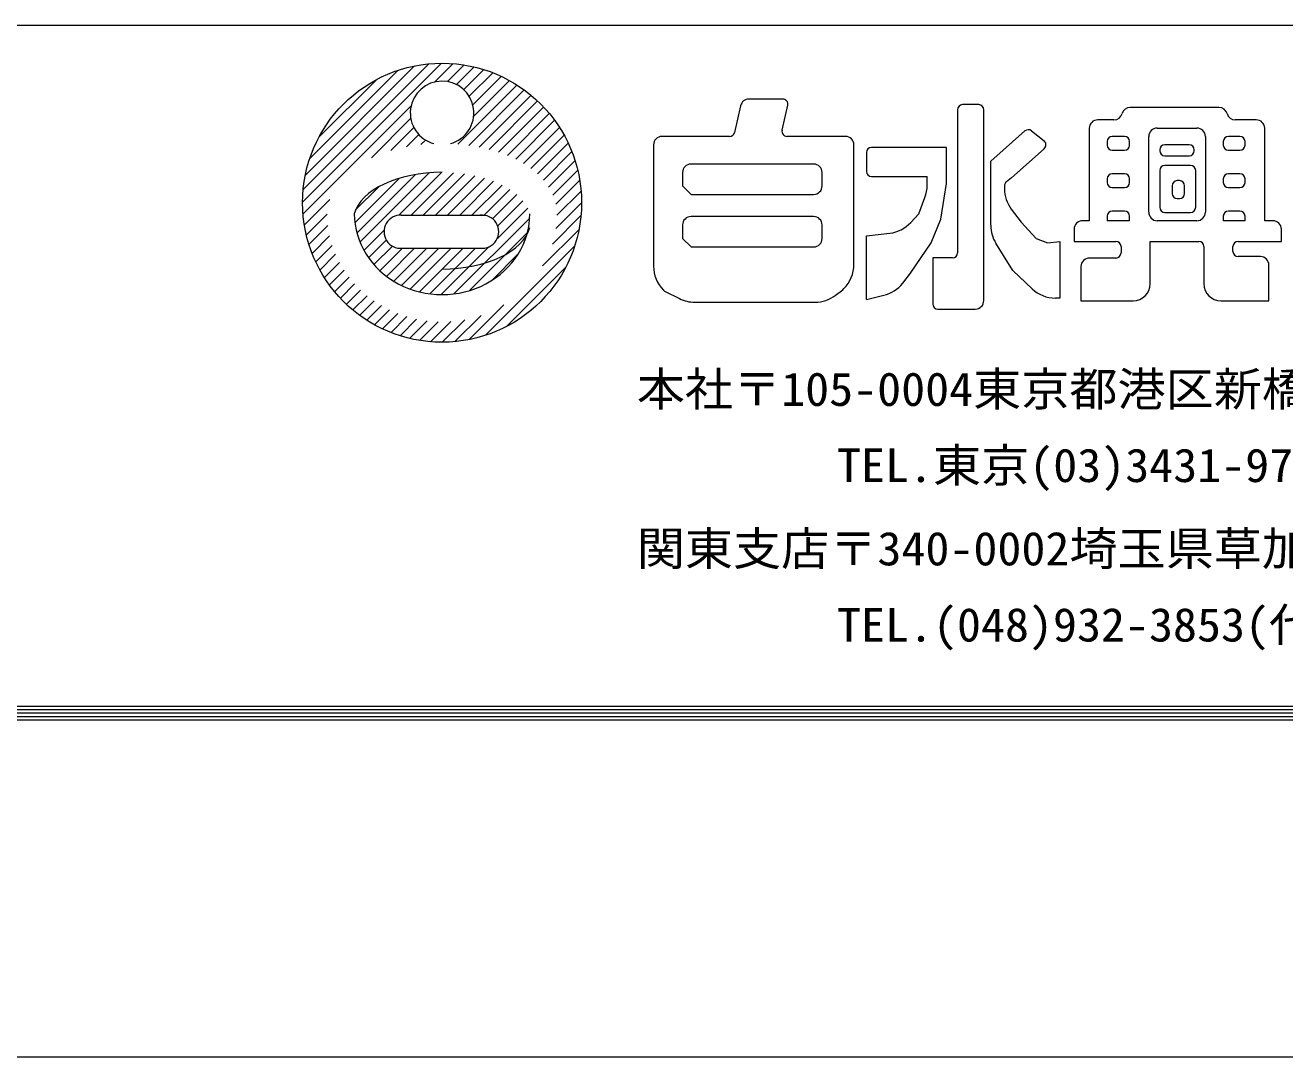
# Model space of a CAD drawing. Units: millimetres, scale not verified. Extents: x -1262 to 1261, y -891 to 891.
# Drawn here: x -840.9 to -676, y -891 to -756 of the extents above; entities that cross this region are included whole.
import ezdxf
from ezdxf.enums import TextEntityAlignment as Align

# ---------------------------------------------------------------- set-up
doc = ezdxf.new("R2010")
doc.units = ezdxf.units.MM
doc.header["$LTSCALE"] = 4
for name, color, linetype, lineweight in [('0-0_0', 3, 'Continuous', 18), ('0-4_Defpoints', 7, 'Continuous', 18), ('0-E_WAKU', 7, 'Continuous', 18)]:
    doc.layers.add(name, color=color, linetype=linetype, lineweight=lineweight)
doc.styles.add('ＭＳ ゴシック', font='')
doc.styles.get('ＭＳ ゴシック').set_extended_font_data('MS Gothic')

msp = doc.modelspace()

# ---------------------------------------------------------------- linework, layer by layer
at = {"layer": '0-0_0'}
for p, q in [((-804.549, -779.186), (-786.356, -760.993)), ((-804.466, -777.512), (-788.03, -761.076)), ((-804.189, -775.644), (-789.898, -761.353)), ((-787.217, -763.445), (-784.824, -761.052)), ((-785.582, -763.401), (-783.404, -761.222)), ((-784.389, -763.799), (-782.076, -761.486)), ((-783.454, -764.455), (-780.828, -761.829)), ((-803.611, -773.475), (-792.068, -761.931)), ((-802.417, -770.69), (-794.853, -763.126)), ((-782.739, -765.331), (-779.651, -762.242)), ((-782.264, -766.446), (-778.537, -762.72)), ((-782.149, -767.923), (-777.483, -763.257)), ((-784.223, -771.588), (-776.484, -763.849)), ((-782.79, -771.746), (-775.538, -764.494)), ((-781.429, -771.975), (-774.642, -765.189)), ((-804.491, -780.718), (-790.345, -766.573)), ((-780.134, -772.271), (-773.797, -765.935)), ((-778.904, -772.633), (-773, -766.729)), ((-747.199, -766.558), (-747.995, -770.057)), ((-741.685, -765.694), (-746.117, -765.694)), ((-741.776, -769.762), (-741.036, -766.507)), ((-716.03, -766.417), (-718.136, -766.417)), ((-684.575, -766.782), (-696.186, -766.782)), ((-795.548, -773.367), (-790.39, -768.209)), ((-777.739, -773.059), (-772.253, -767.573)), ((-776.642, -773.553), (-771.555, -768.466)), ((-718.802, -767.083), (-718.802, -785.819)), ((-715.364, -786.804), (-715.364, -767.083)), ((-698.326, -768.409), (-700.448, -768.409)), ((-679.69, -768.409), (-682.435, -768.409)), ((-793.02, -772.43), (-789.991, -769.401)), ((-775.615, -774.116), (-770.909, -769.41)), ((-714.459, -773.83), (-709.994, -769.863)), ((-709.136, -769.841), (-707.477, -771.167)), ((-701.558, -769.519), (-701.558, -781.608)), ((-692.668, -769.494), (-687.47, -769.494)), ((-678.58, -781.608), (-678.58, -769.519)), ((-790.933, -771.934), (-789.336, -770.336)), ((-789.064, -771.656), (-788.46, -771.052)), ((-774.662, -774.755), (-770.314, -770.407)), ((-773.792, -775.476), (-769.775, -771.459)), ((-758.606, -771.685), (-758.606, -787.538)), ((-748.644, -770.575), (-757.496, -770.575)), ((-733.481, -770.575), (-741.126, -770.575)), ((-732.371, -787.357), (-732.371, -771.685)), ((-699.206, -771.245), (-699.206, -771.721)), ((-696.934, -770.579), (-698.54, -770.579)), ((-696.268, -771.721), (-696.268, -771.245)), ((-693.778, -780.498), (-693.778, -770.604)), ((-688.473, -771.664), (-691.664, -771.664)), ((-686.36, -770.604), (-686.36, -780.498)), ((-684.008, -771.245), (-684.008, -771.721)), ((-681.826, -770.579), (-683.342, -770.579)), ((-681.16, -771.721), (-681.16, -771.245)), ((-773.013, -776.288), (-769.295, -772.57)), ((-730.743, -772.688), (-730.743, -775.152)), ((-720.249, -772.022), (-730.077, -772.022)), ((-720.249, -775.818), (-720.249, -772.022)), ((-707.451, -772.185), (-711.745, -775.999)), ((-698.54, -772.387), (-696.934, -772.387)), ((-692.33, -772.33), (-692.33, -772.444)), ((-691.664, -773.11), (-688.473, -773.11)), ((-687.807, -772.444), (-687.807, -772.33)), ((-683.342, -772.387), (-681.826, -772.387)), ((-772.339, -777.205), (-768.879, -773.745)), ((-771.791, -778.248), (-768.533, -774.99)), ((-737.643, -774.191), (-753.697, -774.191)), ((-714.459, -782.21), (-714.459, -773.83)), ((-692.33, -775.042), (-692.33, -779.857)), ((-688.292, -774.376), (-691.664, -774.376)), ((-687.626, -779.857), (-687.626, -775.042)), ((-797.705, -781.888), (-791.861, -776.044)), ((-797.447, -783.221), (-789.789, -775.562)), ((-797.048, -784.413), (-787.971, -775.336)), ((-791.934, -780.89), (-786.315, -775.271)), ((-790.336, -780.883), (-784.777, -775.323)), ((-788.748, -780.886), (-783.338, -775.476)), ((-787.159, -780.888), (-781.989, -775.718)), ((-785.571, -780.891), (-780.723, -776.042)), ((-783.982, -780.893), (-779.537, -776.448)), ((-771.403, -779.451), (-768.267, -776.314)), ((-736.533, -777.059), (-736.533, -775.301)), ((-730.077, -775.818), (-722.782, -775.818)), ((-722.782, -777.001), (-722.782, -775.818)), ((-711.745, -775.999), (-712.4, -776.522)), ((-699.206, -776.126), (-699.206, -776.602)), ((-696.934, -775.46), (-698.54, -775.46)), ((-696.268, -776.602), (-696.268, -776.126)), ((-689.74, -776.364), (-690.036, -776.364)), ((-684.008, -776.126), (-684.008, -776.602)), ((-681.826, -775.46), (-683.342, -775.46)), ((-681.16, -776.602), (-681.16, -776.126)), ((-797.61, -780.202), (-794.569, -777.161)), ((-782.394, -780.896), (-778.434, -776.936)), ((-780.8, -780.893), (-777.421, -777.513)), ((-779.678, -781.361), (-776.507, -778.19)), ((-771.249, -780.888), (-768.092, -777.731)), ((-753.697, -778.169), (-737.643, -778.169)), ((-712.65, -777.043), (-712.65, -777.411)), ((-698.54, -777.268), (-696.934, -777.268)), ((-690.702, -777.03), (-690.702, -778.049)), ((-689.074, -778.049), (-689.074, -777.03)), ((-683.342, -777.268), (-681.826, -777.268)), ((-804.32, -782.139), (-801.002, -778.821)), ((-779.051, -783.917), (-775.083, -779.949)), ((-779.01, -782.285), (-775.714, -778.989)), ((-771.387, -782.617), (-768.028, -779.258)), ((-690.036, -778.715), (-689.74, -778.715)), ((-804.057, -783.467), (-801.33, -780.74)), ((-791.624, -780.881), (-780.754, -780.898)), ((-784.73, -791.186), (-774.817, -781.273)), ((-771.854, -784.675), (-768.105, -780.926)), ((-737.643, -781.061), (-753.697, -781.061)), ((-711.761, -780.076), (-710.479, -781.785)), ((-701.558, -781.608), (-702.438, -781.608)), ((-699.206, -781.008), (-699.206, -781.608)), ((-696.268, -781.608), (-699.206, -781.608)), ((-696.934, -780.342), (-698.54, -780.342)), ((-696.268, -781.608), (-696.268, -781.008)), ((-687.47, -781.608), (-692.668, -781.608)), ((-691.664, -780.523), (-688.292, -780.523)), ((-684.008, -781.008), (-684.008, -781.608)), ((-681.16, -781.608), (-684.008, -781.608)), ((-681.826, -780.342), (-683.342, -780.342)), ((-681.16, -781.608), (-681.16, -781.008)), ((-677.518, -781.608), (-678.58, -781.608)), ((-803.714, -784.715), (-801.24, -782.241)), ((-796.534, -785.49), (-793.877, -782.833)), ((-782.71, -790.758), (-775.115, -783.163)), ((-773.121, -787.533), (-768.373, -782.785)), ((-736.533, -783.929), (-736.533, -782.171)), ((-703.548, -782.718), (-703.548, -784.32)), ((-676.408, -784.32), (-676.408, -782.718)), ((-803.3, -785.892), (-801.01, -783.602)), ((-802.822, -787.005), (-800.668, -784.851)), ((-795.922, -786.469), (-793.594, -784.141)), ((-795.22, -787.358), (-792.796, -784.934)), ((-780.604, -796.607), (-768.936, -784.939)), ((-711.564, -788.113), (-713.784, -784.564)), ((-705.413, -784.316), (-705.413, -791.729)), ((-703.548, -784.32), (-698.062, -784.32)), ((-697.396, -784.986), (-697.396, -785.823)), ((-693.597, -789.874), (-693.597, -784.32)), ((-693.597, -784.32), (-687.207, -784.32)), ((-686.541, -784.986), (-686.541, -789.874)), ((-682.741, -785.642), (-682.741, -784.986)), ((-682.075, -784.32), (-676.408, -784.32)), ((-802.286, -788.06), (-800.231, -786.005)), ((-794.435, -788.164), (-791.485, -785.214)), ((-793.569, -788.888), (-789.893, -785.212)), ((-792.621, -789.532), (-788.3, -785.211)), ((-791.891, -785.214), (-780.756, -785.203)), ((-791.589, -790.091), (-786.707, -785.209)), ((-790.467, -790.56), (-785.114, -785.207)), ((-789.244, -790.928), (-783.522, -785.206)), ((-787.904, -791.179), (-781.929, -785.204)), ((-786.418, -791.284), (-780.175, -785.041)), ((-779.789, -789.428), (-776.315, -785.954)), ((-753.697, -785.039), (-737.643, -785.039)), ((-715.364, -792.065), (-715.364, -786.485)), ((-698.062, -786.489), (-701.533, -786.489)), ((-679.147, -786.308), (-682.075, -786.308)), ((-801.694, -789.059), (-799.712, -787.077)), ((-801.049, -790.005), (-799.121, -788.076)), ((-777.857, -795.451), (-770.092, -787.685)), ((-709.051, -790.505), (-711.564, -788.113)), ((-702.643, -787.599), (-702.643, -792.094)), ((-678.037, -792.094), (-678.037, -787.418)), ((-800.353, -790.9), (-798.461, -789.008)), ((-799.608, -791.746), (-797.736, -789.874)), ((-798.813, -792.542), (-796.948, -790.677)), ((-797.97, -793.289), (-796.098, -791.418)), ((-730.743, -791.909), (-728.449, -791.364)), ((-797.076, -793.987), (-795.187, -792.098)), ((-796.132, -794.634), (-794.214, -792.716)), ((-782.758, -797.169), (-778.218, -792.63)), ((-753.217, -792.271), (-737.469, -792.271)), ((-721.392, -793.175), (-716.474, -793.175)), ((-705.413, -791.729), (-705.99, -791.729)), ((-702.643, -792.094), (-695.817, -792.094)), ((-684.321, -792.094), (-678.037, -792.094)), ((-795.135, -795.228), (-793.176, -793.269)), ((-794.083, -795.767), (-792.068, -793.752)), ((-792.972, -796.247), (-790.885, -794.16)), ((-791.798, -796.663), (-789.619, -794.485)), ((-790.553, -797.009), (-788.258, -794.714)), ((-789.228, -797.276), (-786.781, -794.829)), ((-787.812, -797.45), (-785.157, -794.796)), ((-786.284, -797.514), (-783.33, -794.56)), ((-784.617, -797.437), (-781.174, -793.995))]:
    msp.add_line(p, q, dxfattribs=at)
for points in [[(-754.807, -775.301), (-754.807, -777.059), (-753.697, -778.169)], [(-725.987, -789.789), (-724.953, -788.474), (-722.239, -784.497), (-720.973, -781.423), (-720.249, -776.722), (-720.249, -775.818)], [(-724.922, -781.841), (-723.868, -780.7), (-723.065, -778.561)], [(-754.807, -782.171), (-754.807, -783.929), (-753.697, -785.039)], [(-730.743, -791.909), (-730.743, -783.593), (-727.675, -783.239)], [(-710.479, -781.785), (-708.489, -783.954), (-707.041, -784.497), (-705.413, -784.316)], [(-719.468, -786.485), (-722.058, -786.485), (-722.058, -792.509)], [(-757.305, -790.679), (-757.159, -790.825), (-755.201, -791.803)], [(-734.806, -791.384), (-733.819, -790.644), (-733.673, -790.498)]]:
    msp.add_lwpolyline(points, dxfattribs=at)
msp.add_circle((-786.289, -779.254), 18.261, dxfattribs=at)
for centre, radius, start, end in [((-786.289, -767.502), 4.161, 285.3155, 255.16293), ((-746.117, -766.804), 1.11, 90, 167.18945), ((-741.685, -766.36), 0.666, 347.18945, 90), ((-718.136, -767.083), 0.666, 90, 180), ((-716.03, -767.083), 0.666, 0, 90), ((-696.186, -767.892), 1.11, 90, 164.51187), ((-684.575, -767.892), 1.11, 15.48813, 90), ((-700.448, -769.519), 1.11, 90, 180), ((-698.326, -767.299), 1.11, 270, 344.51187), ((-682.435, -767.299), 1.11, 195.48813, 270), ((-679.69, -769.519), 1.11, 0, 90), ((-748.644, -769.909), 0.666, 270, 347.18945), ((-741.126, -769.909), 0.666, 167.18945, 270), ((-709.552, -770.361), 0.666, 51.36087, 131.61248), ((-692.668, -770.604), 1.11, 90, 180), ((-687.47, -770.604), 1.11, 0, 90), ((-757.496, -771.685), 1.11, 90, 180), ((-733.481, -771.685), 1.11, 0, 90), ((-707.893, -771.687), 0.666, 311.61249, 51.36087), ((-698.54, -771.245), 0.666, 90, 180), ((-698.54, -771.721), 0.666, 180, 270), ((-696.934, -771.245), 0.666, 0, 90), ((-696.934, -771.721), 0.666, 270, 0), ((-691.664, -772.33), 0.666, 90, 180), ((-688.473, -772.33), 0.666, 0, 90), ((-683.342, -771.245), 0.666, 90, 180), ((-683.342, -771.721), 0.666, 180, 270), ((-681.826, -771.245), 0.666, 0, 90), ((-681.826, -771.721), 0.666, 270, 0), ((-730.077, -772.688), 0.666, 90, 180), ((-691.664, -772.444), 0.666, 180, 270), ((-688.473, -772.444), 0.666, 270, 0), ((-753.697, -775.301), 1.11, 90, 180), ((-737.643, -775.301), 1.11, 0, 90), ((-691.664, -775.042), 0.666, 90, 180), ((-688.292, -775.042), 0.666, 0, 90), ((-730.077, -775.152), 0.666, 180, 270), ((-711.984, -777.043), 0.666, 128.63913, 180), ((-698.54, -776.126), 0.666, 90, 180), ((-698.54, -776.602), 0.666, 180, 270), ((-696.934, -776.126), 0.666, 0, 90), ((-696.934, -776.602), 0.666, 270, 0), ((-690.036, -777.03), 0.666, 90, 180), ((-689.74, -777.03), 0.666, 0, 90), ((-683.342, -776.126), 0.666, 90, 180), ((-683.342, -776.602), 0.666, 180, 270), ((-681.826, -776.126), 0.666, 0, 90), ((-681.826, -776.602), 0.666, 270, 0), ((-737.643, -777.059), 1.11, 270, 360), ((-727.222, -777.001), 4.44, 339.43001, 360), ((-708.21, -777.411), 4.44, 180, 216.89025), ((-690.036, -778.049), 0.666, 180, 270), ((-689.74, -778.049), 0.666, 270, 0), ((-691.664, -779.857), 0.666, 180, 270), ((-688.292, -779.857), 0.666, 270, 0), ((-791.717, -783.05), 2.171, 87.54282, 274.72211), ((-781.042, -783.05), 2.171, 262.56243, 97.44259), ((-753.697, -782.171), 1.11, 90, 180), ((-737.643, -782.171), 1.11, 0, 90), ((-702.438, -782.718), 1.11, 90, 180), ((-698.54, -781.008), 0.666, 90, 180), ((-696.934, -781.008), 0.666, 0, 90), ((-692.668, -780.498), 1.11, 180, 270), ((-687.47, -780.498), 1.11, 270, 0), ((-683.342, -781.008), 0.666, 90, 180), ((-681.826, -781.008), 0.666, 0, 90), ((-677.518, -782.718), 1.11, 0, 90), ((-728.183, -778.828), 4.44, 276.57711, 317.26948), ((-710.019, -782.21), 4.44, 180, 212.02446), ((-737.643, -783.929), 1.11, 270, 360), ((-698.062, -784.986), 0.666, 0, 90), ((-687.207, -784.986), 0.666, 0, 90), ((-682.075, -784.986), 0.666, 90, 180), ((-719.468, -785.819), 0.666, 270, 360), ((-701.533, -787.599), 1.11, 90, 180), ((-698.062, -785.823), 0.666, 270, 0), ((-682.075, -785.642), 0.666, 180, 270), ((-679.147, -787.418), 1.11, 0, 90), ((-754.166, -787.538), 4.44, 180, 225.02121), ((-736.811, -787.357), 4.44, 314.97877, 0), ((-729.477, -787.044), 4.44, 283.38294, 321.82217), ((-695.817, -789.874), 2.22, 270, 0), ((-684.321, -789.874), 2.22, 180, 270), ((-737.469, -787.831), 4.44, 270, 306.84955), ((-705.99, -787.289), 4.44, 226.41835, 270), ((-753.217, -787.831), 4.44, 243.4519, 270), ((-721.392, -792.509), 0.666, 180, 270), ((-716.474, -792.065), 1.11, 270, 360)]:
    msp.add_arc(centre, radius, start, end, dxfattribs=at)
for centre, major_axis, ratio, start_param, end_param in [((-786.318, -781.604), (-11.58, 0), 0.546875, 4.7098907, 6.1394595), ((-786.289, -780.7), (-11.489, 0), 0.92126, 6.2828981, 9.4250652), ((-786.26, -781.604), (11.58, 0), 0.546875, 4.7098907, 6.1394595)]:
    msp.add_ellipse(centre, major_axis=major_axis, ratio=ratio, start_param=start_param, end_param=end_param, dxfattribs=at)
at = {"layer": '0-4_Defpoints', "color": 5}
msp.add_line((-1261.631, -891.023), (1261.369, -891.023), dxfattribs=at)
at = {"layer": '0-E_WAKU'}
for p, q in [((-1201.631, -756.023), (1198.369, -756.023)), ((-1201.181, -845.573), (1197.919, -845.573)), ((-1200.731, -845.123), (1197.469, -845.123)), ((-1202.531, -846.923), (1199.269, -846.923)), ((-1202.081, -846.473), (1198.819, -846.473)), ((-1201.631, -846.023), (1198.369, -846.023))]:
    msp.add_line(p, q, dxfattribs=at)

# ---------------------------------------------------------------- texts
at = {"layer": '0-0_0', "color": 7, "style": 'ＭＳ ゴシック', "width": 1.05}
for s, p in [('本社〒105-0004東京都港区新橋5-8-11新橋エンタービル3Ｆ', (-760.796, -807.164)), ('TEL.東京(03)3431-9713(代）  FAX.(03)3431-9708', (-734.586, -817.131)), ('関東支店〒340-0002埼玉県草加市青柳6-16-1', (-760.796, -828.032)), ('TEL.(048)932-3853(代）  FAX.(048)931-8164', (-734.586, -837.999))]:
    msp.add_text(s, height=4.399, dxfattribs=at).set_placement(p, align=Align.BOTTOM_LEFT)

doc.saveas('drawing.dxf')
